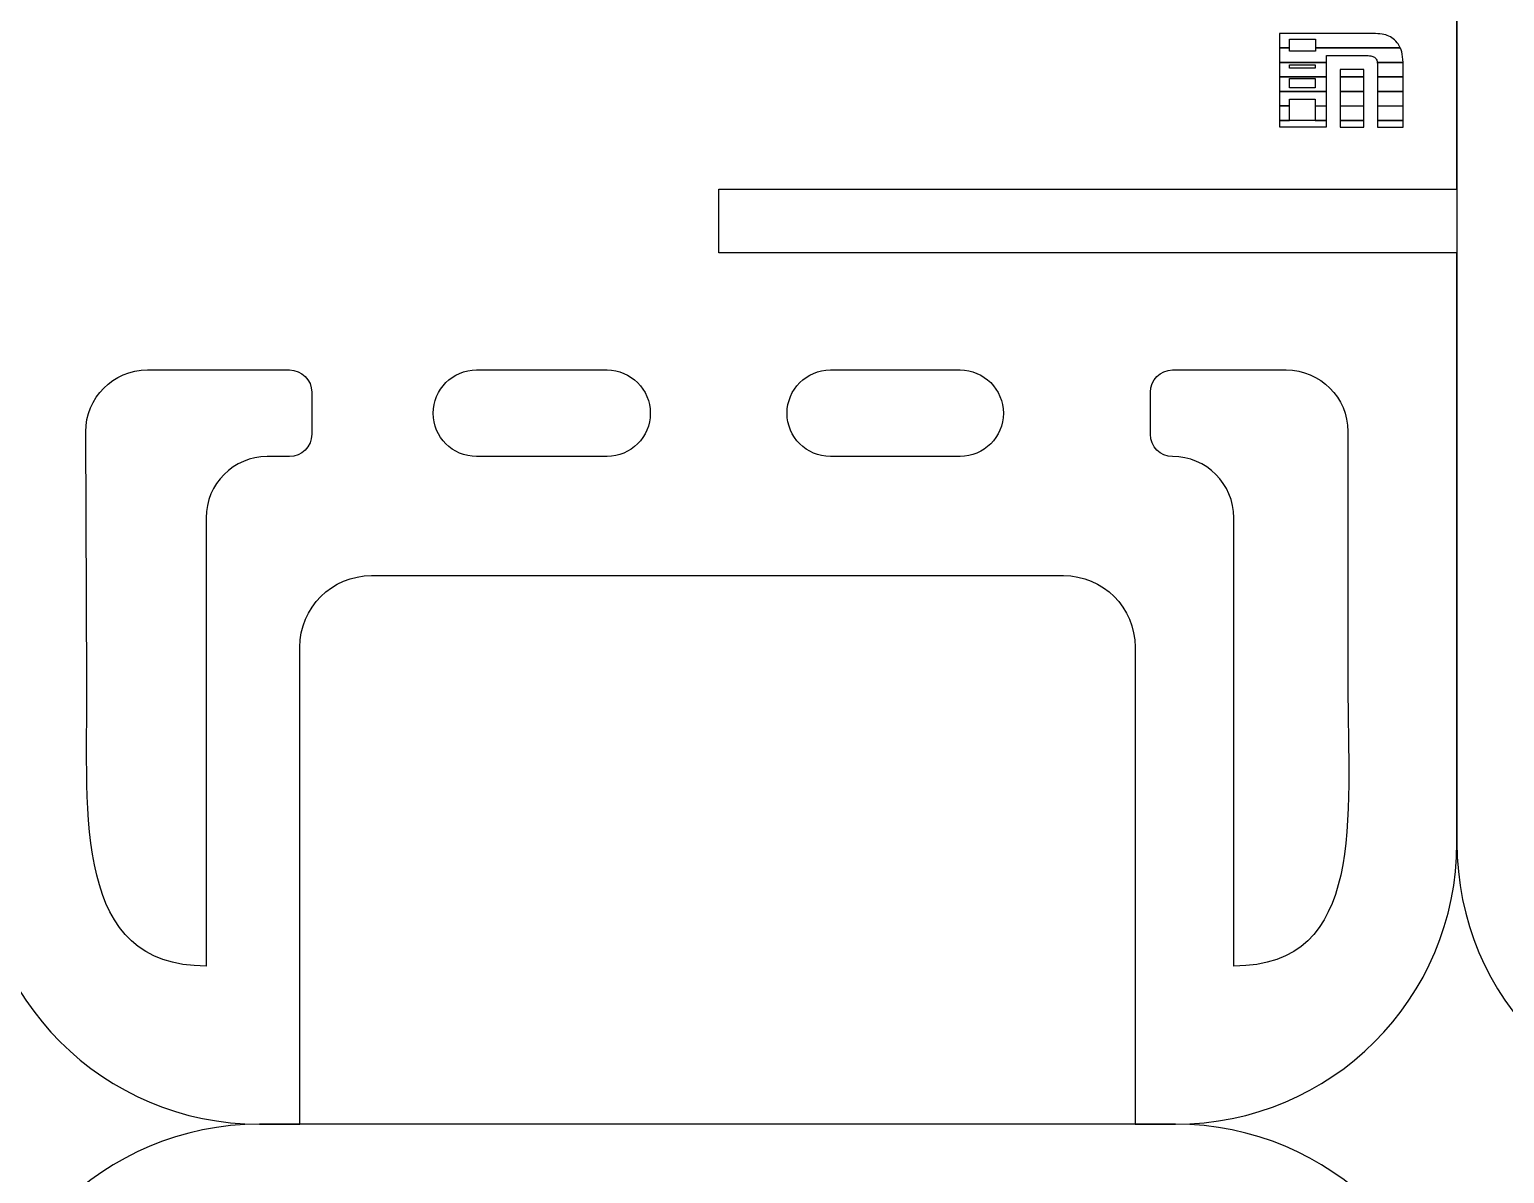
# Model space of a CAD drawing. Extents: x 0 to 3056, y 2 to 1701.
# Drawn here: x 1037 to 1545, y 834 to 1228 of the extents above; entities that cross this region are included whole.
import ezdxf

# ---------------------------------------------------------------- set-up
doc = ezdxf.new("R2010")
doc.units = 0
doc.layers.add('K0102_Printing_Least_6', color=7, linetype='CONTINUOUS')

msp = doc.modelspace()

# ---------------------------------------------------------------- linework, layer by layer
at = {"layer": 'K0102_Printing_Least_6', "color": 1}
for points in [[(1528.272962, 1603.68896), (1528.272962, 948.094976)], [(1528.273162, 1173.147971), (1528.273162, 1603.68896)], [(1528.273162, 948.094976), (1528.273162, 1151.319971), (1274.007168, 1151.319971), (1274.007168, 1173.147971), (1528.273162, 1173.147971)], [(1077.231173, 1110.919972), (1126.192172, 1110.919972)], [(1190.60417, 1110.919972), (1235.546169, 1110.919972)], [(1312.483167, 1110.919972), (1357.146166, 1110.919972)], [(1430.353164, 1110.919972), (1469.498163, 1110.919972)], [(1133.855172, 1103.257972), (1133.855172, 1088.758973)], [(1422.690164, 1088.758973), (1422.690164, 1103.257972)], [(1056.444174, 1002.661975), (1056.010174, 1089.592973)], [(1490.719163, 1089.698973), (1490.719163, 1002.661975)], [(1126.192172, 1081.095973), (1118.527172, 1081.095973)], [(1235.546169, 1081.095973), (1190.60417, 1081.095973)], [(1357.146166, 1081.095973), (1312.483167, 1081.095973)], [(1097.466173, 1060.035973), (1097.466173, 905.586977)], [(1451.414164, 905.586977), (1451.414164, 1060.034973)], [(1154.449171, 1040.094974), (1392.715165, 1040.094974)], [(1115.863172, 851.121979), (1129.746172, 851.121979), (1129.746172, 1015.391975)], [(1417.418165, 1015.391975), (1417.418165, 851.121979), (1431.301164, 851.121979)], [(1431.301164, 851.122179), (1115.863172, 851.122179)]]:
    msp.add_lwpolyline(points, dxfattribs=at)
at = {"layer": 'K0102_Printing_Least_6', "color": 4}
for points in [[(1497.434463, 1226.869069), (1467.213463, 1226.869069), (1467.213463, 1221.863069), (1470.629463, 1221.863069), (1470.629463, 1224.887069)], [(1470.629463, 1224.887069), (1479.553463, 1224.887069), (1479.553463, 1221.863069), (1508.765462, 1221.863069)], [(1508.765662, 1221.863169), (1479.553663, 1221.863169), (1479.553663, 1220.700169), (1470.629663, 1220.700169), (1470.629663, 1221.863169), (1467.213663, 1221.863169), (1467.213663, 1216.85817), (1483.338663, 1216.85817), (1483.338663, 1219.20617), (1497.127663, 1219.20617)], [(1500.845662, 1216.85817), (1509.707662, 1216.85817)], [(1509.707862, 1216.85757), (1500.845862, 1216.85757)], [(1500.934862, 1215.33057), (1500.934862, 1211.85257), (1509.732862, 1211.85257), (1509.732862, 1215.68557)]]:
    msp.add_lwpolyline(points, dxfattribs=at)
for points in [[(1508.765662, 1221.863169)], [(1483.338963, 1216.85797), (1467.212963, 1216.85797), (1467.212963, 1211.85297), (1483.338963, 1211.85297)], [(1470.562963, 1216.07997), (1479.486963, 1216.07997), (1479.486963, 1214.92197), (1470.562963, 1214.92197)], [(1496.216963, 1214.45197), (1488.056963, 1214.45197), (1488.056963, 1211.85297), (1496.216963, 1211.85297)], [(1500.934862, 1215.33057)], [(1483.338963, 1211.85297), (1467.212963, 1211.85297), (1467.212963, 1206.84797), (1483.338963, 1206.84797)], [(1470.562963, 1211.27197), (1479.486963, 1211.27197), (1479.486963, 1208.07597), (1470.562963, 1208.07597)], [(1496.216963, 1211.85297), (1488.056963, 1211.85297), (1488.056963, 1206.84797), (1496.216963, 1206.84797)], [(1500.934962, 1206.84797), (1509.732962, 1206.84797), (1509.732962, 1211.85297), (1500.934962, 1211.85297)], [(1470.562963, 1204.22277), (1479.486963, 1204.22277), (1479.486963, 1201.84277), (1483.338963, 1201.84277), (1483.338963, 1206.84777), (1467.213963, 1206.84777), (1467.213963, 1201.84277), (1470.562963, 1201.84277)], [(1488.056963, 1201.84297), (1496.216963, 1201.84297), (1496.216963, 1206.84797), (1488.056963, 1206.84797)], [(1500.934962, 1201.84297), (1509.732962, 1201.84297), (1509.732962, 1206.84797), (1500.934962, 1206.84797)], [(1470.562963, 1201.84297), (1467.213963, 1201.84297), (1467.213963, 1196.83797), (1470.562963, 1196.83797)], [(1479.486963, 1196.83697), (1483.338963, 1196.83697), (1483.338963, 1201.84197), (1479.486963, 1201.84197)], [(1488.056963, 1196.83697), (1496.216963, 1196.83697), (1496.216963, 1201.84197), (1488.056963, 1201.84197)], [(1500.934962, 1196.83697), (1509.732962, 1196.83697), (1509.732962, 1201.84197), (1500.934962, 1201.84197)], [(1479.486863, 1196.82137), (1470.562863, 1196.82137), (1470.562863, 1196.83737), (1467.213863, 1196.83737), (1467.213863, 1194.60937), (1483.338863, 1194.60937), (1483.338863, 1196.83737), (1479.486863, 1196.83737)], [(1488.056963, 1194.60897), (1496.216963, 1194.60897), (1496.216963, 1196.83697), (1488.056963, 1196.83697)], [(1500.934962, 1194.60897), (1509.732962, 1194.60897), (1509.732962, 1196.83697), (1500.934962, 1196.83697)]]:
    msp.add_lwpolyline(points, close=True, dxfattribs=at)
at = {"layer": 'K0102_Printing_Least_6', "color": 1}
for points in [[(1312.483167, 1110.919972)], [(1235.546169, 1081.095973)]]:
    msp.add_lwpolyline(points, close=True, dxfattribs=at)
at = {"layer": 'K0102_Printing_Least_6', "color": 4}
for points in [[(1503.749462, 1226.301069), (1502.204462, 1226.679069), (1500.099462, 1226.869069), (1497.434463, 1226.869069)], [(1507.699462, 1223.652069), (1506.563462, 1225.055069), (1505.247462, 1225.938069), (1503.749462, 1226.301069)], [(1508.765462, 1221.863069), (1508.479462, 1222.517069), (1508.129462, 1223.118069), (1507.699462, 1223.652069)], [(1509.259662, 1220.448169), (1509.131662, 1220.950169), (1508.961662, 1221.417169), (1508.765662, 1221.863169)], [(1509.707662, 1216.85817), (1509.655662, 1218.26917), (1509.508662, 1219.47217), (1509.259662, 1220.448169)], [(1497.127663, 1219.20617), (1497.884663, 1219.20617), (1498.494663, 1219.14617), (1498.959663, 1219.02817)], [(1498.959663, 1219.02817), (1499.424663, 1218.91017), (1499.807663, 1218.70917), (1500.107662, 1218.42617)], [(1500.107662, 1218.42617), (1500.422662, 1218.12617), (1500.639662, 1217.75617), (1500.757662, 1217.31617)], [(1500.757662, 1217.31617), (1500.792662, 1217.18517), (1500.820662, 1217.02817), (1500.845662, 1216.85817)], [(1500.845862, 1216.85757), (1500.903862, 1216.45557), (1500.934862, 1215.95057), (1500.934862, 1215.33057)], [(1509.732862, 1215.68557), (1509.732862, 1216.09457), (1509.721862, 1216.47957), (1509.707862, 1216.85757)]]:
    msp.add_open_spline(points, degree=3, dxfattribs=at)
at = {"layer": 'K0102_Printing_Least_6', "color": 1}
for points in [[(1056.010174, 1089.592973), (1055.951174, 1101.353972), (1065.469173, 1110.919972), (1077.231173, 1110.919972)], [(1126.192172, 1110.919972), (1130.425172, 1110.919972), (1133.855172, 1107.489972), (1133.855172, 1103.257972)], [(1175.692171, 1096.007973), (1175.692171, 1104.243972), (1182.36817, 1110.919972), (1190.60417, 1110.919972)], [(1235.546169, 1110.919972), (1243.781169, 1110.919972), (1250.458169, 1104.243972), (1250.458169, 1096.007973)], [(1297.571168, 1096.007973), (1297.571168, 1104.243972), (1304.247167, 1110.919972), (1312.483167, 1110.919972)], [(1357.146166, 1110.919972), (1365.382166, 1110.919972), (1372.058166, 1104.243972), (1372.058166, 1096.007973)], [(1422.690164, 1103.257972), (1422.690164, 1107.489972), (1426.121164, 1110.919972), (1430.353164, 1110.919972)], [(1469.498163, 1110.919972), (1481.218163, 1110.919972), (1490.719163, 1101.418972), (1490.719163, 1089.698973)], [(1190.60417, 1081.095973), (1182.36817, 1081.095973), (1175.692171, 1087.772973), (1175.692171, 1096.007973)], [(1250.458169, 1096.007973), (1250.458169, 1087.772973), (1243.781169, 1081.095973), (1235.546169, 1081.095973)], [(1312.483167, 1081.095973), (1304.247167, 1081.095973), (1297.571168, 1087.772973), (1297.571168, 1096.007973)], [(1372.058166, 1096.007973), (1372.058166, 1087.772973), (1365.382166, 1081.095973), (1357.146166, 1081.095973)], [(1133.855172, 1088.758973), (1133.855172, 1084.526973), (1130.425172, 1081.095973), (1126.192172, 1081.095973)], [(1430.353164, 1081.095973), (1426.121164, 1081.095973), (1422.690164, 1084.526973), (1422.690164, 1088.758973)], [(1118.527172, 1081.095973), (1106.896172, 1081.095973), (1097.466173, 1071.666973), (1097.466173, 1060.035973)], [(1451.414164, 1060.034973), (1451.414164, 1071.666973), (1441.984164, 1081.095973), (1430.353164, 1081.095973)], [(1129.746172, 1015.391975), (1129.746172, 1029.074974), (1140.762171, 1040.094974), (1154.449171, 1040.094974)], [(1392.715165, 1040.094974), (1406.402165, 1040.094974), (1417.418165, 1029.074974), (1417.418165, 1015.391975)], [(1097.466173, 905.586977), (1051.665174, 905.586977), (1056.444174, 956.859976), (1056.444174, 1002.661975)], [(1490.719163, 1002.661975), (1490.719163, 956.859976), (1497.214163, 905.586977), (1451.414164, 905.586977)], [(1018.890175, 948.094976), (1018.890175, 894.371978), (1062.140173, 851.121979), (1115.863172, 851.121979)], [(1431.301164, 851.121979), (1485.023163, 851.121979), (1528.273162, 894.371978), (1528.273162, 948.094976)], [(1528.272962, 948.094976), (1528.272962, 894.371978), (1571.522961, 851.121979), (1625.245959, 851.121979)], [(1115.863172, 851.122179), (1062.140173, 851.122179), (1018.890175, 807.87218), (1018.890175, 754.146181)], [(1528.273162, 754.146181), (1528.273162, 807.87218), (1485.023163, 851.122179), (1431.301164, 851.122179)], [(1625.245959, 851.122179), (1571.522961, 851.122179), (1528.272962, 807.87218), (1528.272962, 754.146181)]]:
    msp.add_open_spline(points, degree=3, dxfattribs=at)

doc.saveas('drawing.dxf')
